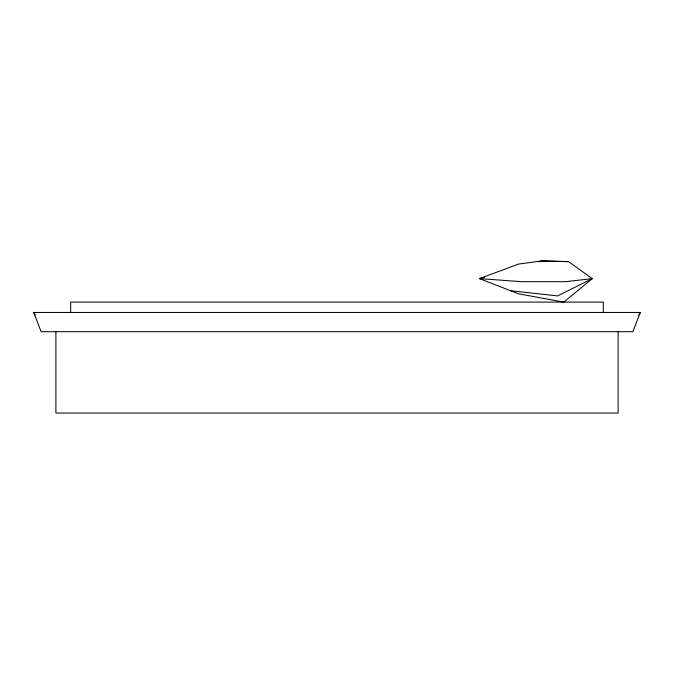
<?xml version="1.0" encoding="UTF-8"?>
<svg xmlns="http://www.w3.org/2000/svg" width="674" height="674" viewBox="0 0 674 674"><rect width="100%" height="100%" fill="white"/><g stroke="black" fill="none" stroke-linecap="round" stroke-linejoin="round"><path stroke-width="1.01" d="M640.3 312.458L632.903 331.692L41.097 331.692L33.7 312.458L640.3 312.458L638.716 314.994M510.454 290.705L557.609 295.911L592.252 278.623L565.494 281.698L522.038 281.698L479.517 278.623L518.483 264.073L541.685 260.939L568.57 261.638L592.252 278.623L563.852 302.104L518.281 293.754L479.517 278.623L484.53 277.191M538.678 261.79L541.685 260.939L568.57 261.638M479.517 278.623L481.615 278.623M33.7 312.458L35.284 314.994M618.109 331.608L618.109 413.061L55.891 413.061L55.891 331.608M603.314 312.458L603.314 302.104L70.686 302.104L70.686 312.458"/></g></svg>
